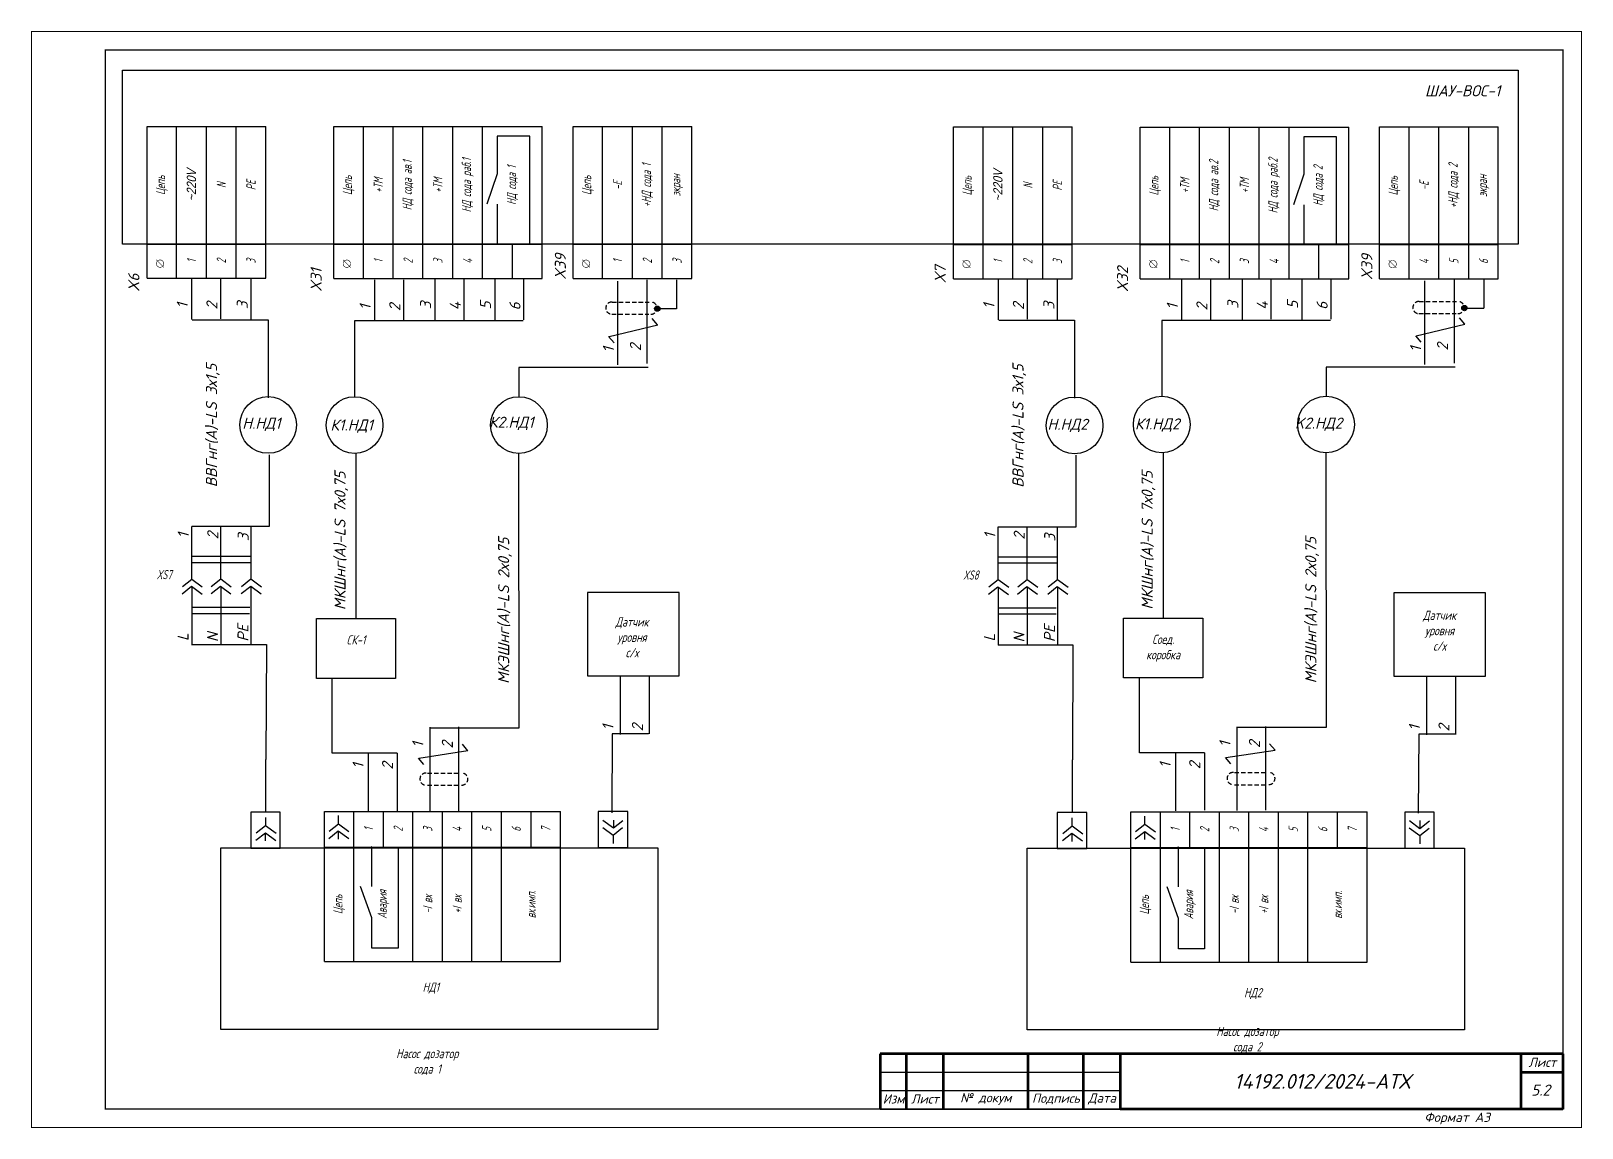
# Model space of a CAD drawing. Header units: millimetres. Extents: x 1510 to 10524, y 7125 to 13164.
# Drawn here: x 3885.1 to 4305.4, y 9589.2 to 9886.5 of the extents above; entities that cross this region are included whole.
import ezdxf
from ezdxf.enums import TextEntityAlignment as Align

# ---------------------------------------------------------------- set-up
doc = ezdxf.new("R2010")
doc.units = ezdxf.units.MM
doc.header["$LTSCALE"] = 4
doc.set_wipeout_variables(frame=1)
for name, pattern in [('ACAD_ISO02W100', [15, 12, -3]), ('DASHED', [0.75, 0.5, -0.25]), ('SolidLine', [0])]:
    doc.linetypes.add(name, pattern=pattern)
for name, color, linetype in [('G', 5, 'Continuous'), ('SYMS', 7, 'Continuous'), ('Вспомогательная', 1, 'Continuous'), ('Текст', 2, 'Continuous')]:
    doc.layers.add(name, color=color, linetype=linetype)
doc.layers.add('SHTAMP', color=7, linetype='SolidLine', lineweight=25)
doc.layers.add('Основеая', color=5, linetype='Continuous', lineweight=60)
doc.styles.add('ISOCPEUR', font='isocpeui.ttf')
doc.styles.add('Simplex00.10.00', font='simplex.shx')
doc.styles.add('Simplex25.085.15', font='', dxfattribs={"width": 0.85, "oblique": 15, "height": 2.5})
doc.styles.add('ГОСТ', font='isocpeur.ttf', dxfattribs={"oblique": 15})
doc.styles.get('Simplex25.085.15').set_extended_font_data('GOST type A')

# ---------------------------------------------------------------- blocks, each defined once
blk = doc.blocks.new('Формат А3')
at = {"color": 0, "linetype": 'Continuous', "const_width": 0.3}
for points in [[(-420, 297), (0, 297), (0, 0), (-420, 0)], [(-400, 5), (-400, 292), (-5, 292), (-5, 5)]]:
    blk.add_lwpolyline(points, close=True, dxfattribs=at)
at = {"color": 0, "linetype": 'Continuous', "style": 'Simplex00.10.00', "oblique": 15}
blk.add_text('Формат А3', height=2.5, dxfattribs=at).set_placement((-33.67, 2.75), align=Align.MIDDLE_CENTER)
blk = doc.blocks.new('*T250')
at = {"color": 0, "linetype": 'ByBlock', "lineweight": -2, "transparency": 16777216}
for p, q in [((0, 0), (0, 41.14)), ((0, 41.14), (32.16, 41.14)), ((8, 0), (8, 41.14)), ((16.08, 0), (16.08, 41.14)), ((24.16, 0), (24.16, 41.14)), ((32.16, 0), (32.16, 41.14)), ((0, 9.29), (32.16, 9.29))]:
    blk.add_line(p, q, dxfattribs=at)
at = {"color": 0, "lineweight": -2, "transparency": 16777216}
blk.add_line((0, 0), (32.16, 0), dxfattribs=at)
at = {"color": 0, "linetype": 'Continuous', "lineweight": -2, "transparency": 16777216, "char_height": 2.5, "attachment_point": 5, "rotation": 90, "style": 'Simplex25.085.15'}
for s, insert, width in [('{\\fArial|b0|i0|c0|p34;~220V}', (12.04, 25.21), 28.8496), ('Цепь', (4, 25.21), 28.8496), ('N', (20.12, 25.21), 28.8496), ('РЕ', (28.16, 25.21), 28.8496), ('1', (12.04, 4.64), 6.286), ('2', (20.12, 4.64), 6.286), ('3', (28.16, 4.64), 6.286)]:
    blk.add_mtext(s, dxfattribs=dict(at, insert=insert, width=width))
blk = doc.blocks.new('Клеммное соединение')
at = {"linetype": 'Continuous'}
blk.add_wipeout([(0, -1), (-0.44, -0.9), (-0.6, -0.8), (-0.71, -0.7), (-0.8, -0.6), (-0.87, -0.5), (-0.92, -0.4), (-0.95, -0.3), (-0.98, -0.2), (-0.99, -0.1), (-0.99, 0), (-0.99, 0.1), (-0.98, 0.2), (-0.95, 0.3), (-0.92, 0.4), (-0.87, 0.5), (-0.8, 0.6), (-0.71, 0.7), (-0.6, 0.8), (-0.44, 0.9), (0, 1), (0.44, 0.9), (0.6, 0.8), (0.71, 0.7), (0.8, 0.6), (0.87, 0.5), (0.92, 0.4), (0.95, 0.3), (0.98, 0.2), (0.99, 0.1), (1, 0), (0.99, -0.1), (0.98, -0.2), (0.95, -0.3), (0.92, -0.4), (0.87, -0.5), (0.8, -0.6), (0.71, -0.7), (0.6, -0.8), (0.44, -0.9)], dxfattribs=at)
at = {"color": 0, "linetype": 'Continuous', "lineweight": -2, "const_width": 0.15}
blk.add_lwpolyline([(-1.06, -1.06), (1.06, 1.06)], dxfattribs=at)
blk.add_lwpolyline([(-1, 0, 1), (1, 0, 1)], format="xyb", close=True, dxfattribs=at)
blk = doc.blocks.new('*T242')
at = {"color": 0, "linetype": 'ByBlock', "lineweight": -2, "transparency": 16777216}
for p, q in [((0, 0), (0, 40.67)), ((0, 40.67), (64, 40.67)), ((8, 0), (8, 40.67)), ((16, 31), (16, 40.67)), ((24, 0), (24, 40.67)), ((32, 0), (32, 40.67)), ((40, 0), (40, 40.67)), ((48, 0), (48, 40.67)), ((56, 31), (56, 40.67)), ((64, 0), (64, 40.67)), ((0, 31), (64, 31)), ((8, 0), (64, 0))]:
    blk.add_line(p, q, dxfattribs=at)
at = {"color": 0, "lineweight": -2, "transparency": 16777216}
blk.add_line((0, 0), (8, 0), dxfattribs=at)
at = {"color": 0, "linetype": 'Continuous', "lineweight": -2, "transparency": 16777216, "char_height": 2.5, "attachment_point": 5, "rotation": 90, "style": 'Simplex25.085.15'}
for s, insert, width in [('1', (12, 35.83), 6.6745), ('2', (20, 35.83), 6.6745), ('3', (28, 35.83), 6.6745), ('4', (36, 35.83), 6.6745), ('5', (44, 35.83), 6.6745), ('6', (52, 35.83), 6.6745), ('7', (60, 35.83), 6.6745), ('Цепь', (4, 15.5), 27.9958), ('Авария', (16, 15.5), 27.9958), ('-I вх', (28, 15.5), 27.9958), ('+I вх', (36, 15.5), 27.9958), ('вх.имп.', (56, 15.5), 27.9958)]:
    blk.add_mtext(s, dxfattribs=dict(at, insert=insert, width=width))
blk = doc.blocks.new('*T243')
at = {"color": 0, "linetype": 'ByBlock', "lineweight": -2, "transparency": 16777216}
for p, q in [((0, 0), (0, 41.14)), ((0, 41.14), (56.48, 41.14)), ((8, 0), (8, 41.14)), ((16.08, 0), (16.08, 41.14)), ((24.16, 0), (24.16, 41.14)), ((32.24, 0), (32.24, 41.14)), ((40.32, 0), (40.32, 41.14)), ((56.48, 0), (56.48, 41.14)), ((0, 9.29), (56.48, 9.29)), ((48.4, 0), (48.4, 9.29))]:
    blk.add_line(p, q, dxfattribs=at)
at = {"color": 0, "lineweight": -2, "transparency": 16777216}
blk.add_line((0, 0), (56.48, 0), dxfattribs=at)
at = {"color": 0, "linetype": 'Continuous', "lineweight": -2, "transparency": 16777216, "char_height": 2.5, "attachment_point": 5, "rotation": 90, "style": 'Simplex25.085.15'}
for s, insert, width in [('НД сода ав.1', (20.12, 25.21), 28.8496), ('НД сода раб.1', (36.28, 25.21), 28.8496), ('НД сода 1', (48.4, 25.21), 28.8496), ('Цепь', (4, 25.21), 28.8496), ('+ТМ', (12.04, 25.21), 28.8496), ('+ТМ', (28.2, 25.21), 28.8496), ('1', (12.04, 4.64), 6.286), ('2', (20.12, 4.64), 6.286), ('3', (28.2, 4.64), 6.286), ('4', (36.28, 4.64), 6.286)]:
    blk.add_mtext(s, dxfattribs=dict(at, insert=insert, width=width))
blk = doc.blocks.new('*T244')
at = {"color": 0, "linetype": 'ByBlock', "lineweight": -2, "transparency": 16777216}
for p, q in [((0, 0), (0, 41.14)), ((0, 41.14), (32.16, 41.14)), ((8, 0), (8, 41.14)), ((16.08, 0), (16.08, 41.14)), ((24.16, 0), (24.16, 41.14)), ((32.16, 0), (32.16, 41.14)), ((0, 9.29), (32.16, 9.29))]:
    blk.add_line(p, q, dxfattribs=at)
at = {"color": 0, "lineweight": -2, "transparency": 16777216}
blk.add_line((0, 0), (32.16, 0), dxfattribs=at)
at = {"color": 0, "linetype": 'Continuous', "lineweight": -2, "transparency": 16777216, "char_height": 2.5, "attachment_point": 5, "rotation": 90, "style": 'Simplex25.085.15'}
for s, insert, width in [('+НД сода 1', (20.12, 25.21), 28.8496), ('Цепь', (4, 25.21), 28.8496), ('-E', (12.04, 25.21), 28.8496), ('экран', (28.16, 25.21), 28.8496), ('1', (12.04, 4.64), 6.286), ('2', (20.12, 4.64), 6.286), ('3', (28.16, 4.64), 6.286)]:
    blk.add_mtext(s, dxfattribs=dict(at, insert=insert, width=width))
blk = doc.blocks.new('*T245')
at = {"color": 0, "linetype": 'ByBlock', "lineweight": -2, "transparency": 16777216}
for p, q in [((0, 0), (0, 41.14)), ((0, 41.14), (32.16, 41.14)), ((8, 0), (8, 41.14)), ((16.08, 0), (16.08, 41.14)), ((24.16, 0), (24.16, 41.14)), ((32.16, 0), (32.16, 41.14)), ((0, 9.29), (32.16, 9.29))]:
    blk.add_line(p, q, dxfattribs=at)
at = {"color": 0, "lineweight": -2, "transparency": 16777216}
blk.add_line((0, 0), (32.16, 0), dxfattribs=at)
at = {"color": 0, "linetype": 'Continuous', "lineweight": -2, "transparency": 16777216, "char_height": 2.5, "attachment_point": 5, "rotation": 90, "style": 'Simplex25.085.15'}
for s, insert, width in [('{\\fArial|b0|i0|c0|p34;~220V}', (12.04, 25.21), 28.8496), ('Цепь', (4, 25.21), 28.8496), ('N', (20.12, 25.21), 28.8496), ('РЕ', (28.16, 25.21), 28.8496), ('1', (12.04, 4.64), 6.286), ('2', (20.12, 4.64), 6.286), ('3', (28.16, 4.64), 6.286)]:
    blk.add_mtext(s, dxfattribs=dict(at, insert=insert, width=width))
blk = doc.blocks.new('*T246')
at = {"color": 0, "linetype": 'ByBlock', "lineweight": -2, "transparency": 16777216}
for p, q in [((0, 0), (0, 40.67)), ((0, 40.67), (64, 40.67)), ((8, 0), (8, 40.67)), ((16, 31), (16, 40.67)), ((24, 0), (24, 40.67)), ((32, 0), (32, 40.67)), ((40, 0), (40, 40.67)), ((48, 0), (48, 40.67)), ((56, 31), (56, 40.67)), ((64, 0), (64, 40.67)), ((0, 31), (64, 31)), ((8, 0), (64, 0))]:
    blk.add_line(p, q, dxfattribs=at)
at = {"color": 0, "lineweight": -2, "transparency": 16777216}
blk.add_line((0, 0), (8, 0), dxfattribs=at)
at = {"color": 0, "linetype": 'Continuous', "lineweight": -2, "transparency": 16777216, "char_height": 2.5, "attachment_point": 5, "rotation": 90, "style": 'Simplex25.085.15'}
for s, insert, width in [('1', (12, 35.83), 6.6745), ('2', (20, 35.83), 6.6745), ('3', (28, 35.83), 6.6745), ('4', (36, 35.83), 6.6745), ('5', (44, 35.83), 6.6745), ('6', (52, 35.83), 6.6745), ('7', (60, 35.83), 6.6745), ('Цепь', (4, 15.5), 27.9958), ('Авария', (16, 15.5), 27.9958), ('-I вх', (28, 15.5), 27.9958), ('+I вх', (36, 15.5), 27.9958), ('вх.имп.', (56, 15.5), 27.9958)]:
    blk.add_mtext(s, dxfattribs=dict(at, insert=insert, width=width))
blk = doc.blocks.new('*T251')
at = {"color": 0, "linetype": 'ByBlock', "lineweight": -2, "transparency": 16777216}
for p, q in [((0, 0), (0, 41.14)), ((0, 41.14), (56.48, 41.14)), ((8, 0), (8, 41.14)), ((16.08, 0), (16.08, 41.14)), ((24.16, 0), (24.16, 41.14)), ((32.24, 0), (32.24, 41.14)), ((40.32, 0), (40.32, 41.14)), ((56.48, 0), (56.48, 41.14)), ((0, 9.29), (56.48, 9.29)), ((48.4, 0), (48.4, 9.29))]:
    blk.add_line(p, q, dxfattribs=at)
at = {"color": 0, "lineweight": -2, "transparency": 16777216}
blk.add_line((0, 0), (56.48, 0), dxfattribs=at)
at = {"color": 0, "linetype": 'Continuous', "lineweight": -2, "transparency": 16777216, "char_height": 2.5, "attachment_point": 5, "rotation": 90, "style": 'Simplex25.085.15'}
for s, insert, width in [('НД сода ав.2', (20.12, 25.21), 28.8496), ('НД сода раб.2', (36.28, 25.21), 28.8496), ('НД сода 2', (48.4, 25.21), 28.8496), ('Цепь', (4, 25.21), 28.8496), ('+ТМ', (12.04, 25.21), 28.8496), ('+ТМ', (28.2, 25.21), 28.8496), ('1', (12.04, 4.64), 6.286), ('2', (20.12, 4.64), 6.286), ('3', (28.2, 4.64), 6.286), ('4', (36.28, 4.64), 6.286)]:
    blk.add_mtext(s, dxfattribs=dict(at, insert=insert, width=width))
blk = doc.blocks.new('*T252')
at = {"color": 0, "linetype": 'ByBlock', "lineweight": -2, "transparency": 16777216}
for p, q in [((0, 0), (0, 41.14)), ((0, 41.14), (32.16, 41.14)), ((8, 0), (8, 41.14)), ((16.08, 0), (16.08, 41.14)), ((24.16, 0), (24.16, 41.14)), ((32.16, 0), (32.16, 41.14)), ((0, 9.29), (32.16, 9.29))]:
    blk.add_line(p, q, dxfattribs=at)
at = {"color": 0, "lineweight": -2, "transparency": 16777216}
blk.add_line((0, 0), (32.16, 0), dxfattribs=at)
at = {"color": 0, "linetype": 'Continuous', "lineweight": -2, "transparency": 16777216, "char_height": 2.5, "attachment_point": 5, "rotation": 90, "style": 'Simplex25.085.15'}
for s, insert, width in [('+НД сода 2', (20.12, 25.21), 28.8496), ('Цепь', (4, 25.21), 28.8496), ('-E', (12.04, 25.21), 28.8496), ('экран', (28.16, 25.21), 28.8496), ('4', (12.04, 4.64), 6.286), ('5', (20.12, 4.64), 6.286), ('6', (28.16, 4.64), 6.286)]:
    blk.add_mtext(s, dxfattribs=dict(at, insert=insert, width=width))
blk = doc.blocks.new('WDDOT')
for radius in [0.72, 0.449, 0.223]:
    blk.add_circle((0, 0), radius)

msp = doc.modelspace()

# ---------------------------------------------------------------- linework, layer by layer
at = {"linetype": 'Continuous', "ltscale": 0.6}
for p, q in [((4020.27, 9857.99), (4011.43, 9857.99)), ((4011.43, 9857.99), (4011.43, 9847.82)), ((4020.27, 9829.04), (4020.27, 9857.99)), ((4238.82, 9857.87), (4229.99, 9857.87)), ((4229.99, 9857.87), (4229.99, 9847.7)), ((4238.82, 9828.93), (4238.82, 9857.87)), ((4011.43, 9847.82), (4008.64, 9839.55)), ((4229.99, 9847.7), (4227.19, 9839.43)), ((4011.43, 9839.55), (4011.43, 9828.93)), ((4229.99, 9839.43), (4229.99, 9828.81)), ((3928.65, 9738.04), (3928.65, 9752.26)), ((3936.49, 9738.08), (3936.49, 9752.34)), ((3944.7, 9738.08), (3944.7, 9752.26)), ((4147.2, 9737.92), (4147.2, 9752.15)), ((4155.05, 9737.96), (4155.05, 9752.23)), ((4163.25, 9737.96), (4163.25, 9752.15)), ((3944.46, 9744.08), (3928.79, 9744.08)), ((4163.02, 9743.96), (4147.34, 9743.96)), ((3944.45, 9742.4), (3928.78, 9742.4)), ((4163, 9742.28), (4147.33, 9742.28)), ((3926.02, 9734.02), (3928.57, 9736.04)), ((3926.09, 9735.97), (3928.64, 9737.99)), ((3928.57, 9736.04), (3931.42, 9733.94)), ((3928.64, 9737.99), (3931.49, 9735.89)), ((3933.87, 9734.06), (3936.42, 9736.08)), ((3933.94, 9736.01), (3936.49, 9738.03)), ((3936.42, 9736.08), (3939.27, 9733.98)), ((3936.49, 9738.03), (3939.34, 9735.93)), ((3942.07, 9734.06), (3944.62, 9736.08)), ((3942.14, 9736.01), (3944.69, 9738.03)), ((3944.62, 9736.08), (3947.47, 9733.98)), ((3944.69, 9738.03), (3947.54, 9735.93)), ((4144.57, 9733.9), (4147.12, 9735.92)), ((4144.65, 9735.85), (4147.2, 9737.87)), ((4147.12, 9735.92), (4149.97, 9733.83)), ((4147.2, 9737.87), (4150.05, 9735.77)), ((4152.42, 9733.94), (4154.97, 9735.96)), ((4152.49, 9735.89), (4155.04, 9737.91)), ((4154.97, 9735.96), (4157.82, 9733.86)), ((4155.04, 9737.91), (4157.89, 9735.81)), ((4160.62, 9733.94), (4163.17, 9735.96)), ((4160.7, 9735.89), (4163.25, 9737.91)), ((4163.17, 9735.96), (4166.02, 9733.86)), ((4163.25, 9737.91), (4166.1, 9735.81)), ((3944.33, 9730.24), (3928.65, 9730.24)), ((4162.88, 9730.12), (4147.21, 9730.12)), ((3944.31, 9728.56), (3928.64, 9728.56)), ((4162.87, 9728.44), (4147.19, 9728.44)), ((3946.11, 9669.17), (3948.66, 9671.2)), ((3948.66, 9671.2), (3951.52, 9669.1)), ((3948.67, 9671.24), (3948.67, 9673.39)), ((3965.84, 9669.66), (3968.39, 9671.69)), ((3968.39, 9671.69), (3971.24, 9669.59)), ((3968.4, 9671.73), (3968.4, 9673.87)), ((4042.93, 9670.45), (4040.08, 9672.55)), ((4042.89, 9672.67), (4042.89, 9670.53)), ((4045.48, 9672.48), (4042.93, 9670.45)), ((4167.22, 9671.12), (4167.22, 9673.27)), ((4184.4, 9669.54), (4186.95, 9671.57)), ((4186.95, 9671.61), (4186.95, 9673.76)), ((4186.95, 9671.57), (4189.8, 9669.47)), ((4261.48, 9670.34), (4258.63, 9672.43)), ((4261.44, 9672.55), (4261.44, 9670.41)), ((4264.03, 9672.36), (4261.48, 9670.34)), ((3946.04, 9667.22), (3948.59, 9669.25)), ((3948.59, 9669.25), (3951.44, 9667.15)), ((3948.63, 9667.03), (3948.63, 9669.17)), ((3965.77, 9667.71), (3968.32, 9669.74)), ((3968.32, 9669.74), (3971.17, 9667.64)), ((3968.36, 9667.52), (3968.36, 9669.66)), ((4042.85, 9668.5), (4040, 9670.6)), ((4045.4, 9670.53), (4042.85, 9668.5)), ((4042.85, 9668.46), (4042.85, 9666.32)), ((4164.59, 9667.11), (4167.14, 9669.13)), ((4164.67, 9669.06), (4167.22, 9671.08)), ((4167.14, 9669.13), (4169.99, 9667.03)), ((4167.18, 9666.91), (4167.18, 9669.05)), ((4167.22, 9671.08), (4170.07, 9668.98)), ((4184.32, 9667.6), (4186.87, 9669.62)), ((4186.87, 9669.62), (4189.72, 9667.52)), ((4186.91, 9667.4), (4186.91, 9669.54)), ((4261.41, 9668.39), (4258.56, 9670.49)), ((4261.4, 9668.34), (4261.4, 9666.2)), ((4263.96, 9670.41), (4261.41, 9668.39))]:
    msp.add_line(p, q, dxfattribs=at)
at = {"linetype": 'DASHED', "ltscale": 0.6}
for p, q in [((4042.54, 9813.06), (4052.61, 9813.06)), ((4261.21, 9809.93), (4271.27, 9809.93)), ((4261.27, 9813.22), (4271.33, 9813.22)), ((4042.49, 9809.78), (4052.54, 9809.78)), ((3992.5, 9685.42), (4001.21, 9685.42)), ((4211.23, 9685.57), (4219.94, 9685.57)), ((3992.5, 9682.11), (4001.33, 9682.11)), ((4211.23, 9682.26), (4220.06, 9682.26))]:
    msp.add_line(p, q, dxfattribs=at)
at = {"linetype": 'ACAD_ISO02W100'}
for p, q in [((4054.73, 9811.28), (4060.02, 9811.28)), ((4273.46, 9811.44), (4278.74, 9811.44))]:
    msp.add_line(p, q, dxfattribs=at)
at = {"ltscale": 0.6}
for p, q in [((4041.74, 9803.72), (4054.91, 9806.91)), ((4054.89, 9806.91), (4053.43, 9808.63)), ((4260.47, 9803.88), (4273.63, 9807.06)), ((4273.62, 9807.06), (4272.16, 9808.79)), ((4043.07, 9802), (4041.61, 9803.72)), ((4261.79, 9802.16), (4260.33, 9803.88)), ((4003.46, 9691.48), (4002, 9693.21)), ((4222.19, 9691.64), (4220.73, 9693.36)), ((3991.5, 9687.72), (3990.04, 9689.44)), ((3990.18, 9689.44), (4003.49, 9691.5)), ((4210.23, 9687.87), (4208.77, 9689.6)), ((4208.9, 9689.6), (4222.22, 9691.65))]:
    msp.add_line(p, q, dxfattribs=at)
at = {"ltscale": 1.2}
for p, q in [((3977.45, 9665.44), (3977.35, 9665.44)), ((3977.45, 9654.67), (3977.45, 9665.44)), ((3984.54, 9665.24), (3984.54, 9637.94)), ((4196.01, 9665.32), (4195.9, 9665.32)), ((4196.01, 9654.55), (4196.01, 9665.32)), ((4203.09, 9665.12), (4203.09, 9637.82)), ((3977.45, 9646.15), (3974.37, 9654.67)), ((4196.01, 9646.03), (4192.93, 9654.55)), ((3977.45, 9637.94), (3977.45, 9646.15)), ((4196.01, 9637.82), (4196.01, 9646.03)), ((3984.54, 9637.94), (3977.45, 9637.94)), ((4203.09, 9637.82), (4196.01, 9637.82))]:
    msp.add_line(p, q, dxfattribs=at)
at = {"linetype": 'Continuous', "ltscale": 0.6}
for points in [[(4035.85, 9711.75), (4060.7, 9711.75), (4060.7, 9734.39), (4035.85, 9734.39)], [(4254.41, 9711.63), (4279.25, 9711.63), (4279.25, 9734.27), (4254.41, 9734.27)]]:
    msp.add_lwpolyline(points, close=True, dxfattribs=at)
at = {"ltscale": 1.2}
for points in [[(3944.62, 9665.08), (3952.63, 9665.08), (3952.63, 9674.83), (3944.62, 9674.83)], [(4038.78, 9665.22), (4046.78, 9665.22), (4046.78, 9674.96), (4038.78, 9674.96)], [(4163.18, 9664.97), (4171.18, 9664.97), (4171.18, 9674.71), (4163.18, 9674.71)], [(4257.33, 9665.1), (4265.34, 9665.1), (4265.34, 9674.84), (4257.33, 9674.84)], [(3936.52, 9665.14), (4054.96, 9665.14), (4054.96, 9615.94), (3936.52, 9615.94)], [(4155.07, 9665.02), (4273.51, 9665.02), (4273.51, 9615.83), (4155.07, 9615.83)]]:
    msp.add_lwpolyline(points, close=True, dxfattribs=at)
at = {"linetype": 'DASHED', "ltscale": 0.6}
for centre, start, end in [((4042.47, 9811.43), 87.3959, 270), ((4053.09, 9811.41), 267.3959, 90), ((4261.19, 9811.59), 87.3959, 270), ((4271.82, 9811.57), 267.3959, 90), ((3992.11, 9683.78), 87.3959, 270), ((4001.82, 9683.78), 267.3959, 90), ((4210.84, 9683.94), 87.3959, 270), ((4220.55, 9683.94), 267.3959, 90)]:
    msp.add_arc(centre, 1.64, start, end, dxfattribs=at)
at = {"layer": 'G', "color": 3, "ltscale": 0.2}
for p, q in [((3966.7, 9690.78), (3966.7, 9711.08)), ((4185.43, 9690.94), (4185.43, 9711.24)), ((3984.33, 9690.78), (3966.7, 9690.78)), ((4203.05, 9690.94), (4185.43, 9690.94))]:
    msp.add_line(p, q, dxfattribs=at)
for points in [[(3962.43, 9727.26), (3983.88, 9727.26), (3983.88, 9711.08), (3962.43, 9711.08)], [(4181.15, 9727.42), (4202.61, 9727.42), (4202.61, 9711.24), (4181.15, 9711.24)]]:
    msp.add_lwpolyline(points, close=True, dxfattribs=at)
at = {"layer": 'SYMS', "linetype": 'Continuous', "ltscale": 0.2}
for p, q in [((3928.59, 9819.5), (3928.59, 9808.34)), ((3936.45, 9819.5), (3936.45, 9808.51)), ((3944.64, 9819.5), (3944.64, 9808.43)), ((3978.15, 9819.06), (3978.15, 9807.9)), ((3986, 9819.06), (3986, 9808.07)), ((3994.52, 9819.27), (3994.52, 9808.11)), ((4002.38, 9819.27), (4002.38, 9808.28)), ((4010.73, 9819.25), (4010.73, 9808.09)), ((4018.58, 9819.25), (4018.58, 9808.26)), ((4043.99, 9818.71), (4043.99, 9796.02)), ((4051.98, 9819.06), (4051.98, 9796.37)), ((4060.02, 9819.07), (4060.02, 9811.23)), ((4147.15, 9819.38), (4147.15, 9808.23)), ((4155, 9819.38), (4155, 9808.39)), ((4163.19, 9819.38), (4163.19, 9808.32)), ((4196.87, 9819.22), (4196.87, 9808.06)), ((4204.73, 9819.22), (4204.73, 9808.22)), ((4213.25, 9819.43), (4213.25, 9808.27)), ((4221.1, 9819.43), (4221.1, 9808.44)), ((4229.45, 9819.41), (4229.45, 9808.25)), ((4237.31, 9819.41), (4237.31, 9808.41)), ((4262.71, 9818.86), (4262.71, 9796.18)), ((4270.7, 9819.22), (4270.7, 9796.53)), ((4278.75, 9819.23), (4278.75, 9811.39)), ((3928.63, 9735.91), (3928.63, 9720.2)), ((3936.48, 9735.83), (3936.48, 9720.36)), ((3944.67, 9735.87), (3944.67, 9720.29)), ((4147.18, 9735.79), (4147.18, 9720.08)), ((4155.04, 9735.72), (4155.04, 9720.25)), ((4163.22, 9735.75), (4163.22, 9720.17)), ((4044.71, 9711.53), (4044.71, 9695.85)), ((4052.57, 9711.62), (4052.57, 9696.02)), ((4263.26, 9711.41), (4263.26, 9695.73)), ((4271.12, 9711.5), (4271.12, 9695.9)), ((3993.17, 9697.81), (3993.17, 9675.13)), ((4000.9, 9697.9), (4000.9, 9675.22)), ((4211.89, 9697.97), (4211.89, 9675.28)), ((4219.63, 9698.06), (4219.63, 9675.37)), ((3976.47, 9690.68), (3976.47, 9675.01)), ((3984.33, 9690.78), (3984.33, 9675.18)), ((4195.2, 9690.84), (4195.2, 9675.17)), ((4203.05, 9690.94), (4203.05, 9675.33))]:
    msp.add_line(p, q, dxfattribs=at)
msp.add_lwpolyline([(3909.89, 9828.71), (3909.89, 9875.88), (4288.05, 9875.88), (4288.11, 9828.71)], close=True, dxfattribs=at)
at = {"layer": 'SYMS', "linetype": 'Continuous', "lineweight": 30, "ltscale": 0.2}
for points in [[(3928.79, 9808.25), (3949.33, 9808.25), (3949.33, 9787.14)], [(4018.48, 9807.95), (3972.77, 9807.95), (3972.77, 9787.41)], [(4147.34, 9808.13), (4167.89, 9808.13), (4167.89, 9787.03)], [(4237.2, 9808.1), (4191.49, 9808.1), (4191.49, 9787.57)], [(4052.3, 9795.3), (4017.3, 9795.3), (4017.3, 9787.41)], [(4271.02, 9795.46), (4236.02, 9795.46), (4236.02, 9787.57)], [(3973.23, 9727.26), (3973.23, 9727.26), (3973.23, 9772.06)], [(3993.32, 9697.7), (4017.37, 9697.7), (4017.3, 9772.05)], [(4191.95, 9727.42), (4191.95, 9727.42), (4191.95, 9772.21)], [(4212.05, 9697.85), (4236.1, 9697.85), (4236.03, 9772.21)], [(3928.63, 9752.3), (3949.73, 9752.3), (3949.73, 9771.68)], [(4147.19, 9752.18), (4168.28, 9752.18), (4168.28, 9771.56)], [(3928.6, 9720.28), (3948.85, 9720.28), (3948.75, 9689.13)], [(4147.16, 9720.16), (4167.4, 9720.16), (4167.31, 9689.02)], [(4052.43, 9696.07), (4042.58, 9696.07), (4042.43, 9674.66)], [(4270.99, 9695.96), (4261.14, 9695.96), (4260.99, 9674.54)], [(3948.75, 9674.89), (3948.75, 9674.89), (3948.75, 9689.13)], [(4167.31, 9674.77), (4167.31, 9674.77), (4167.31, 9689.02)]]:
    msp.add_lwpolyline(points, dxfattribs=at)
at = {"layer": 'SYMS', "linetype": 'Continuous', "ltscale": 0.2}
for centre in [(3949.33, 9779.75), (3972.77, 9779.73), (4167.89, 9779.64), (4191.49, 9779.89)]:
    msp.add_circle(centre, 7.68, dxfattribs=at)
at = {"layer": 'SYMS', "color": 7, "linetype": 'Continuous', "ltscale": 0.2}
for centre in [(4017.3, 9779.73), (4236.02, 9779.89)]:
    msp.add_circle(centre, 7.68, dxfattribs=at)
at = {"layer": 'Вспомогательная', "color": 7}
for p, q in [((4115.23, 9604.35), (4180.23, 9604.35)), ((4115.23, 9599.35), (4180.23, 9599.35)), ((4115.23, 9594.35), (4180.23, 9594.35))]:
    msp.add_line(p, q, dxfattribs=at)
at = {"layer": 'Основеая', "color": 7}
for p, q in [((4115.23, 9609.35), (4115.23, 9594.35)), ((4300.23, 9609.35), (4115.23, 9609.35)), ((4122.23, 9609.35), (4122.23, 9594.35)), ((4132.23, 9609.35), (4132.23, 9594.35)), ((4155.23, 9609.35), (4155.23, 9594.35)), ((4170.23, 9609.35), (4170.23, 9594.35)), ((4180.23, 9609.35), (4180.23, 9594.35)), ((4288.8, 9609.35), (4288.8, 9594.35)), ((4300.23, 9609.35), (4300.23, 9594.35)), ((4288.8, 9604.36), (4300.23, 9604.36)), ((4300.23, 9594.35), (4180.23, 9594.35))]:
    msp.add_line(p, q, dxfattribs=at)

# ---------------------------------------------------------------- block references
for name, p in [('Формат А3', (4305.23, 9589.37)), ('*T250', (3916.52, 9819.5)), ('*T243', (3967.14, 9819.48)), ('*T244', (4031.98, 9819.48)), ('*T245', (4135.07, 9819.38)), ('*T251', (4185.69, 9819.36)), ('*T252', (4250.54, 9819.37)), ('*T242', (3964.57, 9634.32)), ('*T246', (4183.12, 9634.2))]:
    msp.add_blockref(name, p)
at = {"layer": 'SYMS', "ltscale": 0.2}
for p in [(4054.79, 9811.29), (4273.52, 9811.45)]:
    msp.add_blockref('WDDOT', p, dxfattribs=at)

# ---------------------------------------------------------------- texts
at = {"style": 'Simplex25.085.15', "oblique": 15, "width": 0.85}
for s, p in [('XS7', (3919.11, 9737.95)), ('XS8', (4137.66, 9737.83))]:
    msp.add_text(s, height=2.5, dxfattribs=at).set_placement(p)
at = {"layer": 'SHTAMP', "color": 0, "style": 'ISOCPEUR'}
msp.add_text('14192.012/2024-АТХ', height=4, dxfattribs=at).set_placement((4234.97, 9599.86), align=Align.CENTER)
at = {"layer": 'SYMS', "linetype": 'Continuous', "ltscale": 0.2, "style": 'ГОСТ', "oblique": 15}
for s, p in [('ШАУ-ВОС-1', (4262.83, 9868.82)), ('Н.НД1', (3942.32, 9778.74)), ('К1.НД1', (3966.2, 9778.24)), ('К2.НД1', (4009.2, 9779)), ('Н.НД2', (4160.51, 9778.44)), ('К1.НД2', (4184.23, 9778.54)), ('K2.НД2', (4227.61, 9778.76))]:
    msp.add_text(s, height=3, dxfattribs=at).set_placement(p)
for s, p in [('X31', (3963.84, 9815.88)), ('X39', (4030.02, 9819.15)), ('X7', (4132.98, 9818.15)), ('X32', (4182.39, 9815.76)), ('X39', (4248.57, 9819.03)), ('X6', (3914.44, 9815.88)), ('1', (3927.59, 9811.33)), ('2', (3935.59, 9811.04)), ('3', (3943.84, 9811.14)), ('1', (3977.15, 9810.88)), ('2', (3985.15, 9810.6)), ('3', (3993.52, 9811.09)), ('4', (4001.52, 9810.81)), ('5', (4009.73, 9811.07)), ('6', (4017.73, 9810.79)), ('1', (4146.15, 9811.21)), ('2', (4154.14, 9810.93)), ('3', (4162.4, 9811.03)), ('1', (4195.87, 9811.04)), ('2', (4203.87, 9810.76)), ('3', (4212.25, 9811.25)), ('4', (4220.25, 9810.97)), ('5', (4228.45, 9811.23)), ('6', (4236.45, 9810.95)), ('2', (4050.36, 9799.75)), ('1', (4261.77, 9799.54)), ('2', (4269.09, 9799.91)), ('1', (4043.04, 9799.38)), ('ВВГнг(А)-LS 3х1,5', (3935.49, 9762.88)), ('ВВГнг(А)-LS 3х1,5', (4154.04, 9762.76)), ('МКШнг(А)-LS 7х0,75', (4189.03, 9729.72)), ('МКШнг(А)-LS 7х0,75', (3970.31, 9729.57)), ('2', (3935.83, 9748.76)), ('2', (4154.38, 9748.65)), ('1', (3927.83, 9749.05)), ('3', (3944.08, 9748.27)), ('МКЭШнг(А)-LS 2х0,75', (4014.66, 9709.58)), ('1', (4146.39, 9748.93)), ('3', (4162.64, 9748.16)), ('МКЭШнг(А)-LS 2х0,75', (4233.38, 9709.74)), ('PE', (3944.02, 9721.02)), ('PE', (4162.57, 9720.9)), ('L', (3927.77, 9721.2)), ('N', (3935.77, 9720.92)), ('L', (4146.32, 9721.08)), ('N', (4154.32, 9720.8)), ('1', (4042.92, 9697.02)), ('2', (4050.91, 9696.74)), ('1', (4261.47, 9696.9)), ('2', (4269.47, 9696.62)), ('1', (3991.39, 9692.32)), ('2', (3999.39, 9692.04)), ('1', (4210.12, 9692.48)), ('2', (4218.12, 9692.2)), ('1', (3975.2, 9686.6)), ('2', (3983.2, 9686.32)), ('1', (4193.92, 9686.76)), ('2', (4201.92, 9686.47))]:
    msp.add_text(s, height=3, rotation=90, dxfattribs=at).set_placement(p)
at = {"layer": 'SYMS', "color": 7, "linetype": 'Continuous', "ltscale": 0.2, "style": 'ГОСТ', "oblique": 15}
msp.add_text('5.2', height=3, dxfattribs=at).set_placement((4291.61, 9598))
at = {"layer": 'SYMS', "linetype": 'Continuous', "char_height": 2.5, "attachment_point": 2}
for s, insert, width in [('{\\Fsimplex|c204;\\Q15;\\W0.75;\\C0;Датчик уровня\\Pс\\Fsimplex|c0;/\\Fsimplex|c204;х}', (4047.94, 9727.63), 14.7496), ('{\\Fsimplex|c204;\\Q15;\\W0.75;\\C0;Датчик уровня\\Pс\\Fsimplex|c0;/\\Fsimplex|c204;х}', (4266.78, 9729.42), 14.7496), ('{\\Fsimplex|c204;\\Q15;\\W0.75;\\C0;СК-1}', (3973.15, 9722.76), 14.7496), ('{\\Fsimplex|c204;\\Q15;\\W0.75;\\C0;Соед. коробка}', (4191.88, 9722.91), 14.7496), ('{\\Fsimplex|c204;\\Q15;\\W0.75;\\C0;НД1}', (3993.41, 9628.63), 33.5355), ('{\\Fsimplex|c204;\\Q15;\\W0.75;\\C0;НД2}', (4216.2, 9627.14), 33.5355), ('{\\Fsimplex|c204;\\Q15;\\W0.75;\\C0;Насос дозатор\\Fsimplex|c0;\\P\\Fsimplex|c204;сода\\Fsimplex|c0; 2}', (4214.71, 9616.65), 33.5355), ('{\\Fsimplex|c204;\\Q15;\\W0.75;\\C0;Насос дозатор\\Fsimplex|c0;\\P\\Fsimplex|c204;сода 1}', (3992.45, 9610.64), 33.5355)]:
    msp.add_mtext(s, dxfattribs=dict(at, insert=insert, width=width))
at = {"layer": 'Текст', "color": 7, "char_height": 2.5, "style": 'ГОСТ'}
for s, insert, width, attachment_point in [('{\\fISOCPEUR|b0|i0|c204|p34;Лист}', (4298.4, 9607.02), 11.4585, 6), ('{\\fISOCPEUR|b0|i0|c204|p34;Изм}', (4118.83, 9597.09), 7, 5), ('{\\fISOCPEUR|b0|i0|c204|p34;Лист}', (4127.33, 9597.09), 10, 5), ('{\\fISOCPEUR|b0|i0|c204|p34;№ докум}', (4143.83, 9597.09), 23, 5), ('{\\fISOCPEUR|b0|i0|c204|p34;Подпись}', (4162.83, 9597.09), 15, 5), ('{\\fISOCPEUR|b0|i0|c204|p34;Дата}', (4175.33, 9597.09), 10, 5)]:
    msp.add_mtext(s, dxfattribs=dict(at, insert=insert, width=width, attachment_point=attachment_point))

# ---------------------------------------------------------------- next in the draw order: block references
at = {"rotation": 90}
for p in [(3920.04, 9823.48), (3970.66, 9823.46), (4035.5, 9823.46), (4138.59, 9823.36), (4189.22, 9823.34), (4254.06, 9823.34)]:
    msp.add_blockref('Клеммное соединение', p, dxfattribs=at)

doc.saveas('drawing.dxf')
